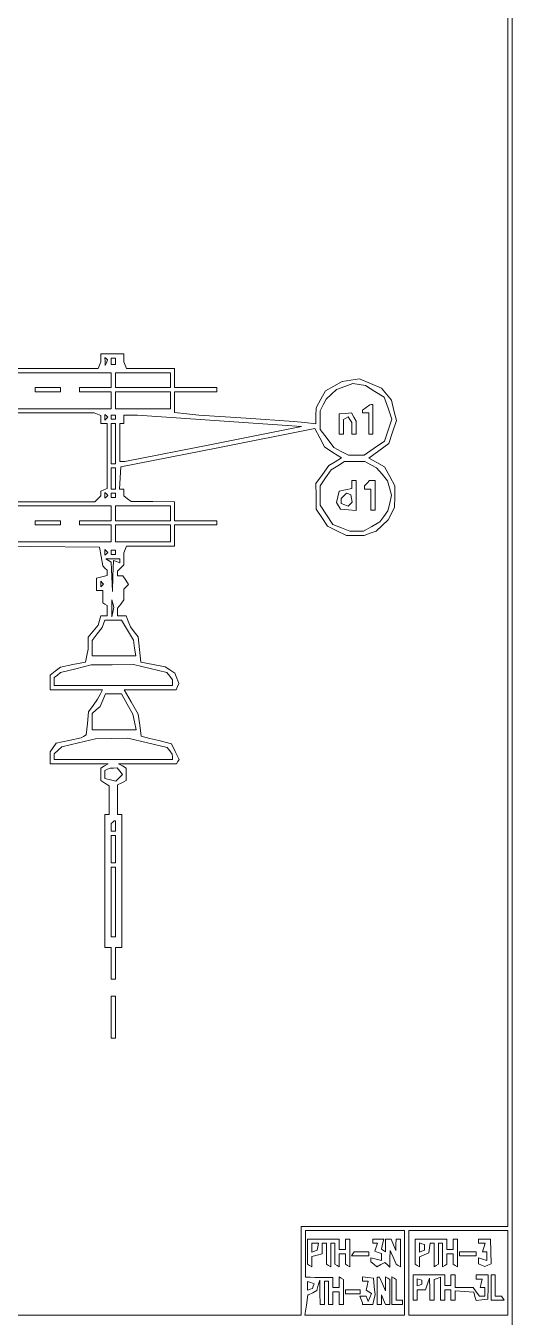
# Paper-space layout 'AN-06-DGE-026' of a CAD drawing. Header units: metres, sheet in millimetres. Extents: x 12 to 193, y 4 to 291.
# Drawn here: x 163.9 to 192.7, y 128.6 to 205.1 of the extents above; entities that cross this region are included whole.
import ezdxf

# ---------------------------------------------------------------- set-up
doc = ezdxf.new("R2010")
doc.units = ezdxf.units.M
doc.layers.add('DGE_CONTORNOS', color=7, linetype='Continuous', lineweight=0)
doc.layers.add('DGE_DATOS', color=7, linetype='Continuous', lineweight=0)

# ---------------------------------------------------------------- blocks, each defined once
blk = doc.blocks.new('LP_REF_DGE_MT_026')
at = {"layer": 'DGE_CONTORNOS'}
for points in [[(29.55, 147.493), (29.55, 25.344), (111.148, 25.344), (192.746, 25.344), (192.746, 147.493), (192.746, 269.642), (111.148, 269.642), (29.55, 269.642)], [(192.495, 201.684), (192.495, 133.976), (186.363, 133.976), (180.231, 133.976), (180.231, 131.348), (180.231, 128.72), (111.649, 128.72), (43.066, 128.72), (43.066, 199.056), (43.066, 269.392), (117.781, 269.392), (192.495, 269.392)], [(168.677, 185.14), (168.612, 184.976), (168.602, 185.216), (168.592, 185.456), (168.667, 185.38), (168.743, 185.305)], [(169.218, 185.226), (169.218, 185.039), (169.092, 185.039), (168.967, 185.039), (168.967, 185.226), (168.967, 185.414), (169.092, 185.414), (169.218, 185.414)], [(172.471, 184.1), (172.471, 183.662), (170.845, 183.662), (169.218, 183.662), (169.218, 184.1), (169.218, 184.538), (170.845, 184.538), (172.471, 184.538)], [(164.462, 183.537), (164.462, 183.412), (165.213, 183.412), (165.964, 183.412), (165.964, 183.537), (165.964, 183.662), (165.213, 183.662), (164.462, 183.662)], [(184.603, 183.44), (185.158, 183.098), (185.385, 182.441), (185.612, 181.785), (185.388, 181.136), (185.164, 180.488), (184.561, 180.073), (183.958, 179.657), (183.5, 179.657), (183.043, 179.657), (182.607, 179.889), (182.171, 180.121), (181.764, 180.65), (181.357, 181.178), (181.357, 181.738), (181.357, 182.298), (181.533, 182.636), (181.709, 182.974), (182.022, 183.266), (182.335, 183.558), (182.816, 183.735), (183.297, 183.911), (183.672, 183.847), (184.048, 183.782)], [(172.471, 182.911), (172.471, 182.41), (170.845, 182.41), (169.218, 182.41), (169.218, 182.911), (169.218, 183.412), (170.845, 183.412), (172.471, 183.412)], [(168.675, 181.826), (168.592, 181.743), (168.592, 181.91), (168.592, 182.077), (168.675, 181.993), (168.759, 181.91)], [(182.483, 181.508), (182.483, 180.909), (182.609, 180.909), (182.734, 180.909), (182.734, 181.339), (182.734, 181.77), (182.873, 181.856), (183.012, 181.942), (183.121, 181.769), (183.231, 181.597), (183.232, 181.253), (183.234, 180.909), (183.359, 180.909), (183.485, 180.909), (183.485, 181.292), (183.485, 181.676), (183.354, 181.92), (183.224, 182.163), (182.854, 182.135), (182.483, 182.107)], [(184.079, 182.487), (183.86, 182.32), (183.86, 182.24), (183.86, 182.16), (184.048, 182.16), (184.236, 182.16), (184.236, 181.534), (184.236, 180.909), (184.361, 180.909), (184.486, 180.909), (184.486, 181.785), (184.486, 182.661), (184.392, 182.657), (184.298, 182.653)], [(169.218, 181.91), (169.218, 181.785), (169.092, 181.785), (168.967, 181.785), (168.967, 181.91), (168.967, 182.035), (169.092, 182.035), (169.218, 182.035)], [(169.218, 180.345), (169.218, 179.157), (169.092, 179.157), (168.967, 179.157), (168.967, 180.345), (168.967, 181.534), (169.092, 181.534), (169.218, 181.534)], [(175.395, 181.7), (180.258, 181.358), (175.019, 180.322), (169.781, 179.285), (169.624, 179.283), (169.468, 179.282), (169.468, 180.408), (169.468, 181.534), (169.593, 181.534), (169.718, 181.534), (169.718, 181.785), (169.718, 182.035), (170.125, 182.038), (170.532, 182.041)], [(184.352, 179.098), (184.706, 178.915), (185.029, 178.531), (185.352, 178.148), (185.47, 177.72), (185.589, 177.292), (185.484, 176.826), (185.379, 176.36), (185.139, 176.037), (184.9, 175.715), (184.412, 175.435), (183.923, 175.156), (183.518, 175.154), (183.114, 175.152), (182.615, 175.351), (182.116, 175.551), (181.736, 176.124), (181.357, 176.696), (181.357, 177.272), (181.357, 177.847), (181.68, 178.322), (182.002, 178.797), (182.399, 179.039), (182.796, 179.281), (183.397, 179.281), (183.998, 179.282)], [(169.218, 178.28), (169.218, 177.655), (169.092, 177.655), (168.967, 177.655), (168.967, 178.28), (168.967, 178.906), (169.092, 178.906), (169.218, 178.906)], [(183.234, 177.921), (183.234, 177.686), (182.862, 177.612), (182.49, 177.537), (182.406, 177.201), (182.321, 176.865), (182.446, 176.665), (182.571, 176.466), (183.028, 176.427), (183.485, 176.388), (183.485, 177.272), (183.485, 178.155), (183.359, 178.155), (183.234, 178.155)], [(184.135, 178.005), (183.985, 177.855), (183.985, 177.755), (183.985, 177.655), (184.173, 177.655), (184.361, 177.655), (184.361, 177.029), (184.361, 176.403), (184.486, 176.403), (184.611, 176.403), (184.611, 177.279), (184.611, 178.155), (184.448, 178.155), (184.286, 178.155)], [(168.675, 177.196), (168.592, 177.112), (168.592, 177.279), (168.592, 177.446), (168.675, 177.363), (168.759, 177.279)], [(169.218, 177.279), (169.218, 177.154), (169.092, 177.154), (168.967, 177.154), (168.967, 177.279), (168.967, 177.404), (169.092, 177.404), (169.218, 177.404)], [(183.215, 177.099), (183.258, 176.877), (183.142, 176.761), (183.026, 176.645), (182.817, 176.725), (182.609, 176.805), (182.609, 176.955), (182.609, 177.104), (182.76, 177.256), (182.912, 177.407), (183.042, 177.364), (183.172, 177.321)], [(172.471, 176.215), (172.471, 175.777), (170.845, 175.777), (169.218, 175.777), (169.218, 176.215), (169.218, 176.653), (170.845, 176.653), (172.471, 176.653)], [(164.462, 175.652), (164.462, 175.527), (165.213, 175.527), (165.964, 175.527), (165.964, 175.652), (165.964, 175.777), (165.213, 175.777), (164.462, 175.777)], [(172.471, 175.026), (172.471, 174.526), (170.845, 174.526), (169.218, 174.526), (169.218, 175.026), (169.218, 175.527), (170.845, 175.527), (172.471, 175.527)], [(168.675, 173.817), (168.592, 173.733), (168.592, 173.9), (168.592, 174.067), (168.675, 173.984), (168.759, 173.9)], [(169.218, 173.9), (169.218, 173.775), (169.092, 173.775), (168.967, 173.775), (168.967, 173.9), (168.967, 174.025), (169.092, 174.025), (169.218, 174.025)], [(169.468, 173.403), (169.468, 173.282), (169.28, 173.354), (169.092, 173.426), (169.068, 172.505), (169.043, 171.585), (168.999, 172.457), (168.955, 173.33), (168.804, 173.425), (168.654, 173.521), (169.061, 173.523), (169.468, 173.525)], [(168.425, 171.939), (168.342, 171.856), (168.342, 172.023), (168.342, 172.19), (168.425, 172.106), (168.508, 172.023)], [(169.056, 170.366), (169.001, 170.083), (168.999, 170.584), (168.996, 171.084), (169.053, 170.867), (169.11, 170.649)], [(169.925, 169.301), (170.281, 168.706), (170.352, 168.237), (170.423, 167.768), (169.132, 167.768), (167.841, 167.768), (167.841, 168.225), (167.841, 168.683), (168.132, 169.07), (168.423, 169.457), (168.503, 169.676), (168.584, 169.895), (169.077, 169.895), (169.569, 169.895)], [(171.277, 167.022), (172.272, 166.787), (172.434, 166.565), (172.597, 166.343), (172.597, 166.179), (172.597, 166.015), (169.092, 166.015), (165.588, 166.015), (165.588, 166.25), (165.588, 166.485), (165.769, 166.635), (165.95, 166.785), (166.864, 167.012), (167.778, 167.239), (169.03, 167.249), (170.281, 167.258)], [(169.912, 164.92), (170.252, 164.326), (170.344, 163.857), (170.435, 163.387), (169.138, 163.387), (167.841, 163.387), (167.841, 163.868), (167.841, 164.35), (168.08, 164.566), (168.319, 164.782), (168.47, 165.148), (168.622, 165.515), (169.097, 165.515), (169.572, 165.515)], [(171.116, 162.618), (172.283, 162.349), (172.436, 162.149), (172.589, 161.948), (172.593, 161.792), (172.597, 161.635), (169.092, 161.635), (165.588, 161.635), (165.588, 161.803), (165.588, 161.972), (165.814, 162.176), (166.04, 162.38), (167.034, 162.621), (168.029, 162.861), (168.989, 162.874), (169.95, 162.887)], [(169.473, 160.94), (169.634, 160.746), (169.436, 160.549), (169.239, 160.351), (168.915, 160.432), (168.592, 160.513), (168.592, 160.751), (168.592, 160.988), (168.748, 161.052), (168.905, 161.115), (169.108, 161.125), (169.312, 161.134)], [(169.218, 157.693), (169.218, 157.38), (169.092, 157.38), (168.967, 157.38), (168.967, 157.609), (168.967, 157.839), (169.051, 157.922), (169.134, 158.006), (169.176, 158.006), (169.218, 158.006)], [(169.218, 156.316), (169.218, 155.503), (169.092, 155.503), (168.967, 155.503), (168.967, 156.316), (168.967, 157.13), (169.092, 157.13), (169.218, 157.13)], [(169.218, 153.187), (169.218, 151.122), (169.092, 151.122), (168.967, 151.122), (168.967, 153.187), (168.967, 155.252), (169.092, 155.252), (169.218, 155.252)], [(168.967, 146.366), (168.967, 145.115), (169.092, 145.115), (169.218, 145.115), (169.218, 146.366), (169.218, 147.618), (169.092, 147.618), (168.967, 147.618)], [(186.363, 131.223), (186.363, 128.72), (183.408, 128.72), (180.453, 128.72), (180.541, 129.314), (180.63, 129.909), (180.649, 129.909), (180.669, 129.909), (180.916, 130.046), (181.164, 130.183), (181.248, 130.484), (181.332, 130.785), (181.345, 130.065), (181.357, 129.346), (181.482, 129.346), (181.607, 129.346), (181.607, 130.034), (181.607, 130.722), (181.733, 130.722), (181.858, 130.722), (181.858, 130.034), (181.858, 129.346), (181.983, 129.346), (182.108, 129.346), (182.108, 129.721), (182.108, 130.097), (182.296, 130.097), (182.483, 130.097), (182.483, 129.721), (182.483, 129.346), (182.609, 129.346), (182.734, 129.346), (182.734, 130.089), (182.734, 130.833), (182.609, 130.91), (182.483, 130.987), (182.483, 130.667), (182.483, 130.347), (182.296, 130.347), (182.108, 130.347), (182.108, 130.645), (182.108, 130.943), (181.576, 130.948), (181.044, 130.952), (180.763, 130.962), (180.481, 130.973), (180.481, 132.349), (180.481, 133.726), (183.422, 133.726), (186.363, 133.726)], [(180.606, 132.472), (180.606, 131.738), (180.731, 131.661), (180.856, 131.584), (180.856, 131.89), (180.856, 132.197), (181.169, 132.276), (181.482, 132.354), (181.482, 132.665), (181.482, 132.975), (181.607, 132.975), (181.733, 132.975), (181.733, 132.357), (181.733, 131.738), (181.858, 131.661), (181.983, 131.584), (181.983, 132.279), (181.983, 132.975), (182.108, 132.975), (182.233, 132.975), (182.233, 132.357), (182.233, 131.738), (182.358, 131.661), (182.483, 131.584), (182.483, 131.966), (182.483, 132.349), (182.671, 132.349), (182.859, 132.349), (182.859, 132.044), (182.859, 131.738), (182.984, 131.661), (183.109, 131.584), (183.109, 132.404), (183.109, 133.225), (182.984, 133.225), (182.859, 133.225), (182.859, 132.912), (182.859, 132.6), (182.671, 132.6), (182.483, 132.6), (182.483, 132.908), (182.483, 133.216), (181.545, 133.212), (180.606, 133.207)], [(184.486, 133.1), (184.486, 132.975), (184.619, 132.975), (184.753, 132.975), (184.678, 132.74), (184.604, 132.504), (184.795, 132.431), (184.986, 132.357), (184.986, 132.152), (184.986, 131.947), (184.674, 132.025), (184.361, 132.104), (184.361, 131.992), (184.361, 131.879), (184.54, 131.73), (184.72, 131.581), (184.959, 131.709), (185.198, 131.837), (185.343, 131.693), (185.487, 131.548), (185.497, 132.043), (185.507, 132.537), (185.681, 132.14), (185.855, 131.743), (185.984, 131.663), (186.113, 131.584), (186.113, 132.404), (186.113, 133.225), (185.988, 133.225), (185.862, 133.225), (185.849, 132.881), (185.836, 132.537), (185.7, 132.881), (185.564, 133.225), (185.4, 133.225), (185.237, 133.225), (185.237, 132.843), (185.237, 132.46), (185.111, 132.537), (184.986, 132.615), (185.062, 132.92), (185.139, 133.225), (184.812, 133.225), (184.486, 133.225)], [(192.495, 131.223), (192.495, 128.72), (189.554, 128.72), (186.613, 128.72), (186.613, 131.223), (186.613, 133.726), (189.554, 133.726), (192.495, 133.726)], [(186.989, 132.482), (186.989, 131.738), (187.114, 131.661), (187.239, 131.584), (187.239, 131.874), (187.239, 132.165), (187.521, 132.288), (187.802, 132.412), (187.842, 132.693), (187.882, 132.975), (187.999, 132.975), (188.115, 132.975), (188.115, 132.279), (188.115, 131.584), (188.24, 131.661), (188.365, 131.738), (188.365, 132.357), (188.365, 132.975), (188.491, 132.975), (188.616, 132.975), (188.616, 132.279), (188.616, 131.584), (188.741, 131.661), (188.866, 131.738), (188.866, 132.044), (188.866, 132.349), (189.054, 132.349), (189.242, 132.349), (189.242, 132.044), (189.242, 131.738), (189.367, 131.661), (189.492, 131.584), (189.492, 132.404), (189.492, 133.225), (189.367, 133.225), (189.242, 133.225), (189.242, 132.912), (189.242, 132.6), (189.054, 132.6), (188.866, 132.6), (188.866, 132.912), (188.866, 133.225), (187.927, 133.225), (186.989, 133.225)], [(190.743, 133.1), (190.743, 132.975), (190.939, 132.975), (191.136, 132.975), (191.056, 132.725), (190.977, 132.474), (191.11, 132.474), (191.244, 132.474), (191.244, 132.216), (191.244, 131.957), (190.994, 132.036), (190.743, 132.116), (190.743, 131.933), (190.743, 131.75), (190.931, 131.678), (191.119, 131.606), (191.304, 131.677), (191.49, 131.749), (191.47, 132.487), (191.449, 133.225), (191.096, 133.225), (190.743, 133.225)], [(181.21, 132.766), (181.169, 132.558), (181.013, 132.506), (180.856, 132.454), (180.856, 132.714), (180.856, 132.975), (181.053, 132.975), (181.25, 132.975)], [(183.297, 132.349), (183.22, 132.224), (183.728, 132.224), (184.236, 132.224), (184.236, 132.349), (184.236, 132.474), (183.805, 132.474), (183.374, 132.474)], [(187.552, 132.725), (187.552, 132.558), (187.396, 132.506), (187.239, 132.454), (187.239, 132.725), (187.239, 132.996), (187.396, 132.944), (187.552, 132.892)], [(189.617, 132.349), (189.617, 132.224), (190.118, 132.224), (190.618, 132.224), (190.618, 132.349), (190.618, 132.474), (190.118, 132.474), (189.617, 132.474)], [(183.86, 130.856), (183.86, 130.722), (184.036, 130.722), (184.212, 130.722), (184.143, 130.459), (184.075, 130.196), (184.236, 130.096), (184.397, 129.997), (184.302, 129.765), (184.206, 129.533), (184.148, 129.69), (184.09, 129.846), (183.899, 129.846), (183.708, 129.846), (183.784, 129.648), (183.86, 129.45), (183.86, 129.398), (183.86, 129.346), (184.171, 129.346), (184.481, 129.346), (184.547, 129.627), (184.613, 129.909), (184.565, 130.409), (184.516, 130.91), (184.188, 130.95), (183.86, 130.989)], [(184.736, 130.159), (184.736, 129.346), (184.861, 129.346), (184.986, 129.346), (184.994, 129.627), (185.002, 129.909), (185.115, 129.627), (185.229, 129.346), (185.358, 129.346), (185.487, 129.346), (185.487, 130.089), (185.487, 130.833), (185.362, 130.91), (185.237, 130.987), (185.232, 130.573), (185.227, 130.159), (185.05, 130.566), (184.873, 130.973), (184.805, 130.973), (184.736, 130.973)], [(185.612, 130.167), (185.612, 129.346), (185.925, 129.346), (186.238, 129.346), (186.238, 129.471), (186.238, 129.596), (186.05, 129.596), (185.862, 129.596), (185.862, 130.214), (185.862, 130.833), (185.737, 130.91), (185.612, 130.987)], [(186.864, 130.347), (186.864, 129.596), (186.989, 129.596), (187.114, 129.596), (187.114, 129.909), (187.114, 130.222), (187.354, 130.222), (187.594, 130.222), (187.719, 130.566), (187.845, 130.91), (187.855, 130.253), (187.865, 129.596), (187.99, 129.596), (188.115, 129.596), (188.115, 130.208), (188.115, 130.821), (188.303, 130.893), (188.491, 130.965), (188.491, 130.28), (188.491, 129.596), (188.616, 129.596), (188.741, 129.596), (188.741, 129.909), (188.741, 130.222), (188.929, 130.222), (189.116, 130.222), (189.116, 129.909), (189.116, 129.596), (189.242, 129.596), (189.367, 129.596), (189.367, 129.878), (189.367, 130.161), (189.918, 130.117), (190.47, 130.073), (190.535, 129.825), (190.6, 129.578), (190.953, 129.618), (191.307, 129.659), (191.311, 130.378), (191.316, 131.098), (190.967, 131.098), (190.618, 131.098), (190.618, 130.973), (190.618, 130.847), (190.794, 130.847), (190.97, 130.847), (190.905, 130.597), (190.839, 130.347), (190.979, 130.347), (191.119, 130.347), (191.119, 130.097), (191.119, 129.846), (190.959, 129.846), (190.799, 129.846), (190.618, 130.097), (190.438, 130.347), (189.902, 130.347), (189.367, 130.347), (189.367, 130.722), (189.367, 131.098), (189.242, 131.098), (189.116, 131.098), (189.116, 130.785), (189.116, 130.472), (188.929, 130.472), (188.741, 130.472), (188.741, 130.785), (188.741, 131.098), (187.802, 131.098), (186.864, 131.098)], [(187.383, 130.66), (187.383, 130.541), (187.249, 130.496), (187.114, 130.451), (187.114, 130.66), (187.114, 130.868), (187.249, 130.823), (187.383, 130.779)], [(191.494, 130.347), (191.494, 129.596), (191.877, 129.596), (192.26, 129.596), (192.183, 129.721), (192.105, 129.846), (191.925, 129.846), (191.745, 129.846), (191.745, 130.472), (191.745, 131.098), (191.619, 131.098), (191.494, 131.098)], [(180.948, 130.433), (180.903, 130.3), (180.755, 130.25), (180.606, 130.201), (180.606, 130.458), (180.606, 130.714), (180.799, 130.64), (180.992, 130.566)], [(182.859, 130.097), (182.859, 129.971), (183.297, 129.971), (183.735, 129.971), (183.735, 130.097), (183.735, 130.222), (183.297, 130.222), (182.859, 130.222)]]:
    blk.add_lwpolyline(points, close=True, dxfattribs=at)
for points in [[(160.082, 174.279), (164.177, 174.246), (168.272, 174.213), (168.367, 173.659), (168.461, 173.105), (168.589, 172.977), (168.717, 172.849), (168.717, 172.688), (168.717, 172.528), (168.404, 172.45), (168.091, 172.371), (168.091, 172.009), (168.091, 171.647), (168.279, 171.647), (168.467, 171.647), (168.467, 171.279), (168.467, 170.911), (168.592, 170.834), (168.717, 170.756), (168.717, 170.451), (168.717, 170.145), (168.538, 170.145), (168.358, 170.145), (168.27, 169.864), (168.182, 169.582), (167.886, 169.229), (167.591, 168.875), (167.591, 168.525), (167.591, 168.174), (167.513, 167.787), (167.436, 167.399), (166.694, 167.253), (165.953, 167.107), (165.646, 166.865), (165.338, 166.623), (165.338, 166.194), (165.338, 165.765), (166.895, 165.765), (168.452, 165.765), (168.303, 165.482), (168.154, 165.198), (167.89, 164.825), (167.627, 164.451), (167.55, 163.772), (167.472, 163.093), (167.327, 163.003), (167.182, 162.914), (166.442, 162.757), (165.702, 162.6), (165.52, 162.34), (165.338, 162.08), (165.338, 161.732), (165.338, 161.385), (167.059, 161.381), (168.78, 161.377), (168.561, 161.25), (168.342, 161.122), (168.342, 160.754), (168.342, 160.386), (168.592, 160.229), (168.842, 160.073), (168.842, 159.227), (168.842, 158.381), (168.717, 158.381), (168.592, 158.381), (168.592, 154.439), (168.592, 150.496), (168.78, 150.496), (168.967, 150.496), (168.967, 149.558), (168.967, 148.619), (169.092, 148.619), (169.218, 148.619), (169.218, 149.558), (169.218, 150.496), (169.405, 150.496), (169.593, 150.496), (169.593, 154.439), (169.593, 158.381), (169.468, 158.381), (169.343, 158.381), (169.343, 159.253), (169.343, 160.124), (169.593, 160.258), (169.843, 160.392), (169.843, 160.757), (169.843, 161.122), (169.624, 161.25), (169.405, 161.377), (171.119, 161.381), (172.832, 161.385), (172.911, 161.513), (172.99, 161.64), (172.762, 162.105), (172.534, 162.57), (172.159, 162.663), (171.783, 162.757), (171.263, 162.886), (170.742, 163.015), (170.657, 163.671), (170.572, 164.326), (170.151, 165.046), (169.729, 165.765), (171.274, 165.765), (172.82, 165.765), (172.893, 165.954), (172.965, 166.143), (172.849, 166.448), (172.733, 166.753), (172.446, 166.936), (172.159, 167.119), (171.444, 167.263), (170.73, 167.408), (170.645, 168.155), (170.561, 168.903), (170.33, 169.196), (170.099, 169.49), (169.974, 169.818), (169.85, 170.145), (169.596, 170.145), (169.343, 170.145), (169.343, 170.372), (169.343, 170.598), (169.526, 170.841), (169.71, 171.084), (169.714, 171.403), (169.718, 171.722), (169.854, 171.858), (169.989, 171.993), (169.823, 172.258), (169.658, 172.523), (169.5, 172.523), (169.343, 172.523), (169.343, 172.657), (169.343, 172.792), (169.53, 172.979), (169.718, 173.167), (169.718, 173.523), (169.718, 173.88), (169.794, 174.078), (169.87, 174.276), (171.296, 174.276), (172.722, 174.276), (172.722, 174.901), (172.722, 175.527), (173.973, 175.527), (175.225, 175.527), (175.225, 175.652), (175.225, 175.777), (173.973, 175.777), (172.722, 175.777), (172.722, 176.341), (172.722, 176.904), (171.439, 176.908), (170.156, 176.912), (169.937, 177.078), (169.718, 177.244), (169.718, 177.449), (169.718, 177.655), (169.586, 177.655), (169.455, 177.655), (169.493, 178.31), (169.53, 178.966), (175.287, 180.102), (181.044, 181.237), (181.328, 180.698), (181.612, 180.158), (182.113, 179.827), (182.614, 179.495), (182.24, 179.267), (181.865, 179.04), (181.486, 178.516), (181.107, 177.993), (181.111, 177.229), (181.115, 176.466), (181.457, 175.965), (181.799, 175.464), (182.355, 175.183), (182.912, 174.901), (183.44, 174.901), (183.969, 174.901), (184.321, 175.034), (184.674, 175.168), (185.029, 175.504), (185.384, 175.84), (185.579, 176.212), (185.773, 176.584), (185.782, 177.213), (185.791, 177.842), (185.482, 178.402), (185.173, 178.961), (184.711, 179.221), (184.249, 179.48), (184.837, 179.913), (185.424, 180.346), (185.65, 181.027), (185.876, 181.707), (185.73, 182.317), (185.584, 182.926), (185.288, 183.277), (184.992, 183.629), (184.345, 183.907), (183.698, 184.185), (183.185, 184.108), (182.671, 184.03), (182.173, 183.75), (181.675, 183.469), (181.393, 182.971), (181.111, 182.473), (181.109, 181.995), (181.107, 181.516), (180.45, 181.588), (179.793, 181.66), (176.977, 181.848), (174.161, 182.037), (173.441, 182.111), (172.722, 182.185), (172.722, 182.798), (172.722, 183.412), (173.973, 183.412), (175.225, 183.412), (175.225, 183.537), (175.225, 183.662), (173.973, 183.662), (172.722, 183.662), (172.722, 184.225), (172.722, 184.788), (171.296, 184.788), (169.87, 184.788), (169.794, 184.986), (169.718, 185.184), (169.718, 185.424), (169.718, 185.664), (169.03, 185.664), (168.342, 185.664), (168.342, 185.424), (168.342, 185.184), (168.266, 184.986), (168.19, 184.788), (161.71, 184.788)], [(162.021, 184.538), (168.967, 184.538), (168.967, 184.1), (168.967, 183.662), (168.029, 183.662), (167.09, 183.662), (167.09, 183.537), (167.09, 183.412), (168.029, 183.412), (168.967, 183.412), (168.967, 182.911), (168.967, 182.41), (162.021, 182.41)], [(162.025, 182.16), (167.946, 182.16), (168.144, 182.084), (168.342, 182.008), (168.342, 181.771), (168.342, 181.534), (168.529, 181.534), (168.717, 181.534), (168.717, 179.608), (168.717, 177.681), (168.529, 177.609), (168.342, 177.537), (168.342, 177.399), (168.342, 177.261), (168.163, 177.083), (167.984, 176.904), (162.03, 176.904)], [(162.021, 176.653), (168.967, 176.653), (168.967, 176.215), (168.967, 175.777), (168.029, 175.777), (167.09, 175.777), (167.09, 175.652), (167.09, 175.527), (168.029, 175.527), (168.967, 175.527), (168.967, 175.026), (168.967, 174.526), (162.021, 174.526)]]:
    blk.add_lwpolyline(points, dxfattribs=at)

psp = doc.layouts.new('AN-06-DGE-026')

# ---------------------------------------------------------------- block references
at = {"layer": 'DGE_DATOS'}
psp.add_blockref('LP_REF_DGE_MT_026', (0, 0), dxfattribs=at)

doc.saveas('drawing.dxf')
